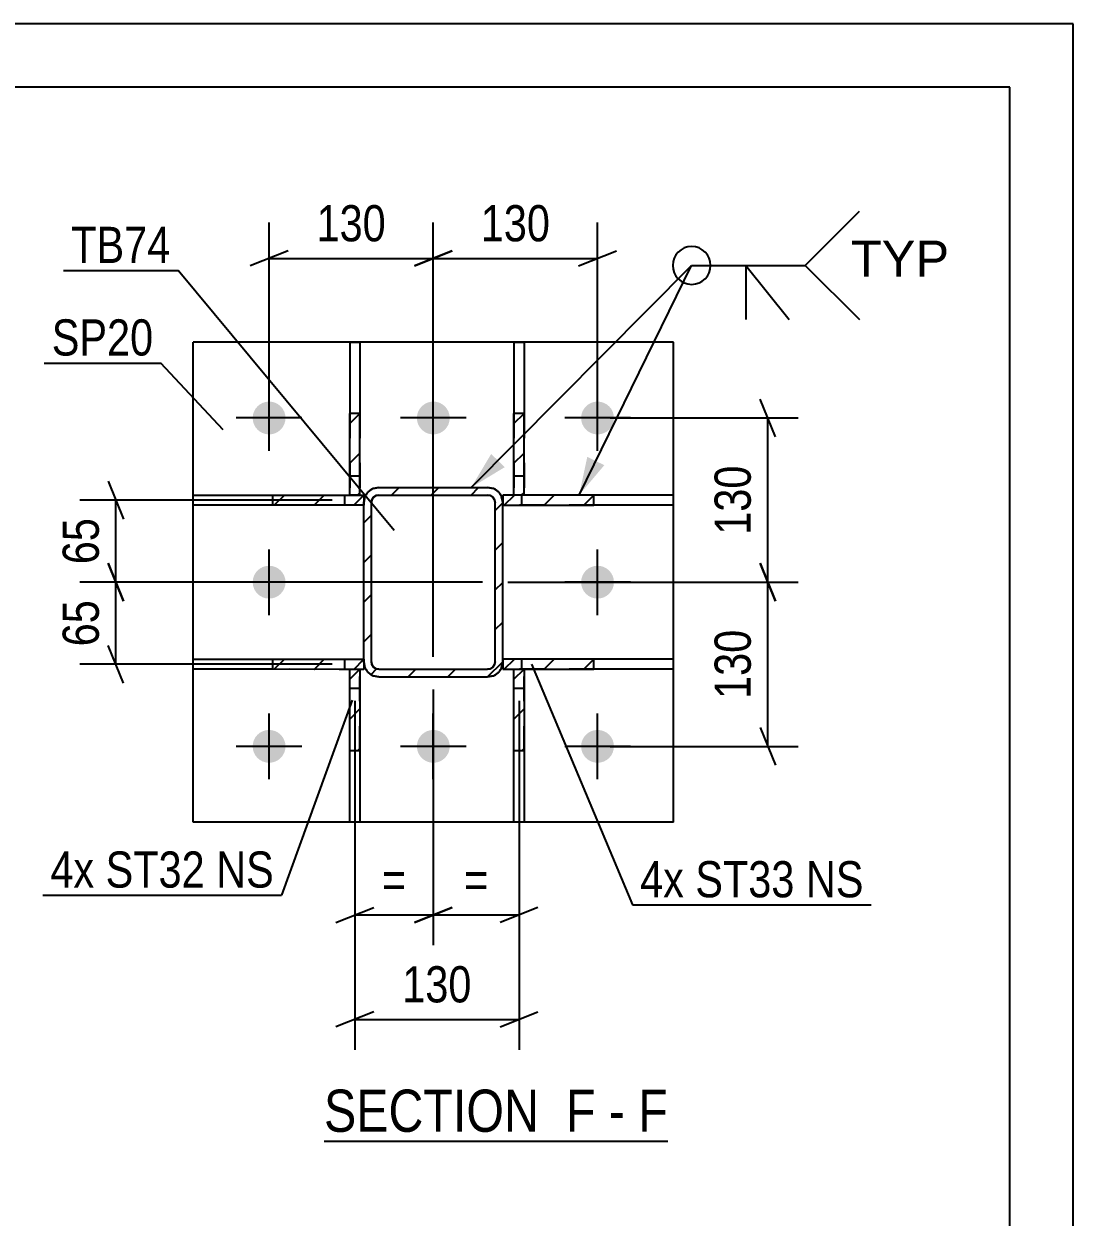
# Model space of a CAD drawing. Header units: millimetres. Extents: x 0 to 594, y 0 to 420.
# Drawn here: x 510.9 to 594, y 325.5 to 420 of the extents above; entities that cross this region are included whole.
import ezdxf

# ---------------------------------------------------------------- set-up
doc = ezdxf.new("R2010")
doc.units = ezdxf.units.MM
doc.linetypes.add('DXK_LINE_DOT2', pattern=[3.9198, 1.9599, -1.9599])
doc.linetypes.add('DXK_LINE_DOT3', pattern=[5.9187, 2.979, -0.9799, 0.9799, -0.9799])
doc.styles.add('Arial', font='arial.ttf', dxfattribs={"height": 0.2})
doc.styles.add('Arial Narrow', font='ARIALN.TTF', dxfattribs={"height": 0.2})

# ---------------------------------------------------------------- blocks, each defined once
blk = doc.blocks.new('Unknown-570345859-1135')
at = {"color": 5, "linetype": 'Continuous'}
for p, q in [((594, 420), (0, 420)), ((594, 0), (594, 420)), ((589, 415), (5, 415)), ((589, 5), (589, 415))]:
    blk.add_line(p, q, dxfattribs=at)
blk = doc.blocks.new('Unknown-570345859-16 - 3104')
at = {"color": 6, "linetype": 'Continuous'}
blk.add_line((534.7, 331.52), (561.916, 331.52), dxfattribs=at)
at = {"color": 0, "linetype": 'Continuous'}
for points in [[(552.808, 332.27), (552.808, 335.77), (534.7, 335.77), (534.7, 332.27)], [(556.199, 332.27), (556.199, 335.77), (553.858, 335.77), (553.858, 332.27)], [(558.524, 332.27), (558.524, 335.77), (557.249, 335.77), (557.249, 332.27)], [(561.916, 332.27), (561.916, 335.77), (559.574, 335.77), (559.574, 332.27)]]:
    blk.add_wipeout(points, dxfattribs=at)
at = {"color": 7, "linetype": 'Continuous', "style": 'Arial Narrow'}
for s, height, p in [('SECTION ', 3.3405, (534.7, 332.27)), ('F', 3.34, (553.858, 332.27)), ('F', 3.34, (559.574, 332.27)), ('-', 3.34, (557.249, 332.27))]:
    blk.add_text(s, height=height, dxfattribs=at).set_placement(p)
blk = doc.blocks.new('Part-570345859-3164 - 3104')
at = {"linetype": 'Continuous'}
h = blk.add_hatch(dxfattribs=at)
h.set_pattern_fill('', scale=0.7, style=0, pattern_type=0)
h.set_pattern_definition([(45, (556.0576, 382.6906), (-1.57154, 1.57154), [])])
h.paths.add_polyline_path([(556.058, 381.891), (556.058, 382.691), (548.854, 382.691), (548.854, 381.891)])
at = {"color": 7, "linetype": 'DXK_LINE_DOT2'}
for p, q in [((556.058, 382.691), (548.854, 382.691)), ((548.854, 382.691), (548.854, 381.891)), ((550.354, 381.891), (550.354, 382.691)), ((556.058, 381.891), (548.854, 381.891))]:
    blk.add_line(p, q, dxfattribs=at)
at = {"color": 2, "linetype": 'Continuous'}
for p, q in [((556.058, 382.691), (548.854, 382.691)), ((548.854, 382.691), (548.854, 381.891)), ((562.353, 382.691), (556.058, 382.691)), ((556.058, 381.891), (556.058, 382.691)), ((562.353, 381.891), (562.353, 382.691)), ((548.854, 381.891), (556.058, 381.891)), ((562.353, 381.891), (556.058, 381.891))]:
    blk.add_line(p, q, dxfattribs=at)
blk = doc.blocks.new('Part-570345859-3169 - 3104')
at = {"linetype": 'Continuous'}
h = blk.add_hatch(dxfattribs=at)
h.set_pattern_fill('', scale=0.7, style=0, pattern_type=0)
h.set_pattern_definition([(45, (537.8528, 369.6904), (-1.57154, 1.57154), [])])
h.paths.add_polyline_path([(537.853, 368.89), (537.853, 369.69), (530.648, 369.691), (530.648, 368.891)])
at = {"color": 2, "linetype": 'Continuous'}
for p, q in [((524.353, 368.891), (524.353, 369.691)), ((524.353, 369.691), (530.648, 369.691)), ((530.648, 369.691), (537.853, 369.69)), ((530.648, 368.891), (530.648, 369.691)), ((537.853, 369.69), (537.853, 368.89)), ((530.648, 368.891), (524.353, 368.891)), ((537.853, 368.89), (530.648, 368.891))]:
    blk.add_line(p, q, dxfattribs=at)
at = {"color": 7, "linetype": 'DXK_LINE_DOT2'}
for p, q in [((530.648, 369.691), (537.853, 369.69)), ((536.353, 368.89), (536.353, 369.69)), ((537.853, 369.69), (537.853, 368.89)), ((537.853, 368.89), (530.648, 368.891))]:
    blk.add_line(p, q, dxfattribs=at)
blk = doc.blocks.new('Part-570345859-3153 - 3104')
at = {"color": 2, "linetype": 'Continuous'}
for p, q in [((524.353, 356.792), (524.353, 394.792)), ((562.353, 394.792), (524.353, 394.792)), ((562.353, 356.792), (562.353, 394.792)), ((562.353, 356.792), (524.353, 356.792))]:
    blk.add_line(p, q, dxfattribs=at)
blk = doc.blocks.new('Bolt-570345859-3129 - 3104')
at = {"linetype": 'Continuous'}
for points in [[(529.053, 388.792, -1), (531.653, 388.792, -1)], [(542.053, 388.792, -1), (544.653, 388.792, -1)], [(555.053, 388.792, -1), (557.653, 388.792, -1)], [(529.053, 375.792, -1), (531.653, 375.792, -1)], [(555.053, 375.792, -1), (557.653, 375.792, -1)], [(529.053, 362.792, -1), (531.653, 362.792, -1)], [(542.053, 362.792, -1), (544.653, 362.792, -1)], [(555.053, 362.792, -1), (557.653, 362.792, -1)]]:
    blk.add_hatch(color=1, dxfattribs=at).paths.add_polyline_path(points)
at = {"color": 1, "linetype": 'Continuous'}
for p, q in [((530.353, 386.192), (530.353, 391.392)), ((543.353, 386.192), (543.353, 391.392)), ((556.353, 386.192), (556.353, 391.392)), ((532.953, 388.792), (527.753, 388.792)), ((545.953, 388.792), (540.753, 388.792)), ((558.953, 388.792), (553.753, 388.792)), ((530.353, 373.192), (530.353, 378.392)), ((556.353, 373.192), (556.353, 378.392)), ((532.953, 375.792), (527.753, 375.792)), ((558.953, 375.792), (553.753, 375.792)), ((530.353, 360.192), (530.353, 365.392)), ((543.353, 360.192), (543.353, 365.392)), ((556.353, 360.192), (556.353, 365.392)), ((532.953, 362.792), (527.753, 362.792)), ((545.953, 362.792), (540.753, 362.792)), ((558.953, 362.792), (553.753, 362.792))]:
    blk.add_line(p, q, dxfattribs=at)
blk = doc.blocks.new('Part-570345859-3159 - 3104')
at = {"linetype": 'Continuous'}
h = blk.add_hatch(dxfattribs=at)
h.set_pattern_fill('', scale=0.7, style=0, pattern_type=0)
h.set_pattern_definition([(45, (556.0576, 369.6906), (-1.57154, 1.57154), [])])
h.paths.add_polyline_path([(556.058, 368.891), (556.058, 369.691), (548.854, 369.691), (548.854, 368.891)])
at = {"color": 7, "linetype": 'DXK_LINE_DOT2'}
for p, q in [((556.058, 369.691), (548.854, 369.691)), ((548.854, 369.691), (548.854, 368.891)), ((550.354, 368.891), (550.354, 369.691)), ((556.058, 368.891), (548.854, 368.891))]:
    blk.add_line(p, q, dxfattribs=at)
at = {"color": 2, "linetype": 'Continuous'}
for p, q in [((556.058, 369.691), (548.854, 369.691)), ((548.854, 369.691), (548.854, 368.891)), ((562.353, 369.691), (556.058, 369.691)), ((556.058, 368.891), (556.058, 369.691)), ((562.353, 368.891), (562.353, 369.691)), ((548.854, 368.891), (556.058, 368.891)), ((562.353, 368.891), (556.058, 368.891))]:
    blk.add_line(p, q, dxfattribs=at)
blk = doc.blocks.new('Part-570345859-3174 - 3104')
at = {"linetype": 'Continuous'}
h = blk.add_hatch(dxfattribs=at)
h.set_pattern_fill('', scale=0.7, style=0, pattern_type=0)
h.set_pattern_definition([(45, (537.8528, 382.6904), (-1.57154, 1.57154), [])])
h.paths.add_polyline_path([(537.853, 381.89), (537.853, 382.69), (530.648, 382.691), (530.648, 381.891)])
at = {"color": 2, "linetype": 'Continuous'}
for p, q in [((524.353, 381.891), (524.353, 382.691)), ((524.353, 382.691), (530.648, 382.691)), ((530.648, 382.691), (537.853, 382.69)), ((530.648, 381.891), (530.648, 382.691)), ((537.853, 382.69), (537.853, 381.89)), ((530.648, 381.891), (524.353, 381.891)), ((537.853, 381.89), (530.648, 381.891))]:
    blk.add_line(p, q, dxfattribs=at)
at = {"color": 7, "linetype": 'DXK_LINE_DOT2'}
for p, q in [((530.648, 382.691), (537.853, 382.69)), ((536.353, 381.89), (536.353, 382.69)), ((537.853, 382.69), (537.853, 381.89)), ((537.853, 381.89), (530.648, 381.891))]:
    blk.add_line(p, q, dxfattribs=at)
blk = doc.blocks.new('Part-570345859-3179 - 3104')
at = {"linetype": 'Continuous'}
h = blk.add_hatch(dxfattribs=at)
h.set_pattern_fill('', scale=0.7, style=0, pattern_type=0)
h.set_pattern_definition([(45, (550.5373, 368.9006), (-1.57154, 1.57154), [])])
h.paths.add_polyline_path([(550.537, 362.438), (550.537, 368.901), (549.737, 368.901), (549.737, 362.438)])
at = {"color": 7, "linetype": 'DXK_LINE_DOT2'}
for p, q in [((549.737, 362.438), (549.737, 368.901)), ((549.737, 368.901), (550.537, 368.901)), ((550.537, 362.438), (550.537, 368.901)), ((549.737, 367.401), (550.537, 367.401))]:
    blk.add_line(p, q, dxfattribs=at)
at = {"color": 2, "linetype": 'Continuous'}
for p, q in [((549.737, 362.438), (549.737, 368.901)), ((549.737, 368.901), (550.537, 368.901)), ((550.537, 368.901), (550.537, 362.438)), ((549.737, 356.791), (549.737, 362.438)), ((550.537, 362.438), (549.737, 362.438)), ((550.537, 362.438), (550.537, 356.791)), ((550.537, 356.791), (549.737, 356.791))]:
    blk.add_line(p, q, dxfattribs=at)
blk = doc.blocks.new('Part-570345859-3184 - 3104')
at = {"linetype": 'Continuous'}
h = blk.add_hatch(dxfattribs=at)
h.set_pattern_fill('', scale=0.7, style=0, pattern_type=0)
h.set_pattern_definition([(45, (537.538, 368.9006), (-1.57154, 1.57154), [])])
h.paths.add_polyline_path([(537.538, 362.438), (537.538, 368.901), (536.738, 368.901), (536.738, 362.438)])
at = {"color": 7, "linetype": 'DXK_LINE_DOT2'}
for p, q in [((536.738, 362.438), (536.738, 368.901)), ((536.738, 368.901), (537.538, 368.901)), ((537.538, 362.438), (537.538, 368.901)), ((536.738, 367.401), (537.538, 367.401))]:
    blk.add_line(p, q, dxfattribs=at)
at = {"color": 2, "linetype": 'Continuous'}
for p, q in [((536.738, 362.438), (536.738, 368.901)), ((536.738, 368.901), (537.538, 368.901)), ((537.538, 368.901), (537.538, 362.438)), ((536.737, 356.791), (536.738, 362.438)), ((537.538, 362.438), (536.738, 362.438)), ((537.538, 362.438), (537.537, 356.791)), ((537.537, 356.791), (536.737, 356.791))]:
    blk.add_line(p, q, dxfattribs=at)
blk = doc.blocks.new('Part-570345859-3189 - 3104')
at = {"linetype": 'Continuous'}
h = blk.add_hatch(dxfattribs=at)
h.set_pattern_fill('', scale=0.7, style=0, pattern_type=0)
h.set_pattern_definition([(45, (550.5368, 389.1532), (-1.57154, 1.57154), [])])
h.paths.add_polyline_path([(550.537, 382.701), (550.537, 389.153), (549.737, 389.153), (549.737, 382.701)])
at = {"color": 2, "linetype": 'Continuous'}
for p, q in [((549.737, 394.791), (549.737, 389.153)), ((549.737, 394.791), (550.537, 394.791)), ((550.537, 394.791), (550.537, 389.153)), ((549.737, 382.701), (549.737, 389.153)), ((550.537, 389.153), (549.737, 389.153)), ((550.537, 382.701), (550.537, 389.153)), ((549.737, 382.701), (550.537, 382.701))]:
    blk.add_line(p, q, dxfattribs=at)
at = {"color": 7, "linetype": 'DXK_LINE_DOT2'}
for p, q in [((549.737, 389.153), (549.737, 382.701)), ((550.537, 389.153), (550.537, 382.701)), ((549.737, 384.201), (550.537, 384.201)), ((549.737, 382.701), (550.537, 382.701))]:
    blk.add_line(p, q, dxfattribs=at)
blk = doc.blocks.new('Part-570345859-3194 - 3104')
at = {"linetype": 'Continuous'}
h = blk.add_hatch(dxfattribs=at)
h.set_pattern_fill('', scale=0.7, style=0, pattern_type=0)
h.set_pattern_definition([(45, (537.5373, 389.1532), (-1.57154, 1.57154), [])])
h.paths.add_polyline_path([(537.537, 382.701), (537.537, 389.153), (536.737, 389.153), (536.737, 382.701)])
at = {"color": 2, "linetype": 'Continuous'}
for p, q in [((536.737, 394.791), (536.737, 389.153)), ((536.737, 394.791), (537.537, 394.791)), ((537.537, 394.791), (537.537, 389.153)), ((536.737, 382.701), (536.737, 389.153)), ((537.537, 389.153), (536.737, 389.153)), ((537.537, 382.701), (537.537, 389.153)), ((536.737, 382.701), (537.537, 382.701))]:
    blk.add_line(p, q, dxfattribs=at)
at = {"color": 7, "linetype": 'DXK_LINE_DOT2'}
for p, q in [((536.737, 389.153), (536.737, 382.701)), ((537.537, 389.153), (537.537, 382.701)), ((536.737, 384.201), (537.537, 384.201)), ((536.737, 382.701), (537.537, 382.701))]:
    blk.add_line(p, q, dxfattribs=at)
blk = doc.blocks.new('Part-570345859-3207 - 3104')
at = {"linetype": 'Continuous'}
h = blk.add_hatch(dxfattribs=at)
h.set_pattern_fill('', scale=0.7, style=0, pattern_type=0)
h.set_pattern_definition([(45, (548.8528, 369.4917), (-1.57154, 1.57154), [])])
h.paths.add_polyline_path([(548.761, 369.032), (548.853, 369.492), (548.853, 382.092), (548.761, 382.551), (548.501, 382.94), (548.112, 383.2), (547.653, 383.292), (539.053, 383.292), (538.594, 383.2), (538.204, 382.94), (537.944, 382.551), (537.853, 382.092), (537.853, 369.492), (537.944, 369.032), (538.204, 368.643), (538.594, 368.383), (539.053, 368.292), (547.653, 368.292), (548.112, 368.383), (548.501, 368.643)])
h.paths.add_polyline_path([(547.882, 368.937), (547.653, 368.892), (539.053, 368.892), (538.823, 368.937), (538.629, 369.067), (538.498, 369.262), (538.453, 369.492), (538.453, 382.092), (538.498, 382.321), (538.629, 382.516), (538.823, 382.646), (539.053, 382.692), (547.653, 382.692), (547.882, 382.646), (548.077, 382.516), (548.207, 382.321), (548.253, 382.092), (548.253, 369.492), (548.207, 369.262), (548.077, 369.067)])
at = {"color": 7, "linetype": 'DXK_LINE_DOT2'}
for p, q in [((538.594, 383.2), (539.053, 383.292)), ((539.053, 382.692), (538.823, 382.646)), ((539.053, 383.292), (547.653, 383.292)), ((539.053, 382.692), (547.653, 382.692)), ((547.653, 383.292), (548.112, 383.2)), ((547.882, 382.646), (547.653, 382.692)), ((537.853, 382.092), (537.944, 382.551)), ((537.853, 369.492), (537.853, 382.092)), ((538.498, 382.321), (538.453, 382.092)), ((538.453, 369.492), (538.453, 382.092)), ((538.629, 382.516), (538.498, 382.321)), ((538.823, 382.646), (538.629, 382.516)), ((548.077, 382.516), (547.882, 382.646)), ((548.207, 382.321), (548.077, 382.516)), ((548.253, 382.092), (548.207, 382.321)), ((548.253, 369.492), (548.253, 382.092)), ((548.761, 382.551), (548.853, 382.092)), ((548.853, 369.492), (548.853, 382.092)), ((537.944, 369.032), (537.853, 369.492)), ((538.453, 369.492), (538.498, 369.262)), ((548.207, 369.262), (548.253, 369.492)), ((548.853, 369.492), (548.761, 369.032)), ((538.498, 369.262), (538.629, 369.067)), ((538.629, 369.067), (538.823, 368.937)), ((538.823, 368.937), (539.053, 368.892)), ((539.053, 368.892), (547.653, 368.892)), ((547.653, 368.892), (547.882, 368.937)), ((547.882, 368.937), (548.077, 369.067)), ((548.077, 369.067), (548.207, 369.262)), ((539.053, 368.292), (538.594, 368.383)), ((539.053, 368.292), (547.653, 368.292)), ((548.112, 368.383), (547.653, 368.292))]:
    blk.add_line(p, q, dxfattribs=at)
at = {"color": 2, "linetype": 'Continuous'}
for p, q in [((539.053, 383.292), (538.594, 383.2)), ((538.823, 382.646), (539.053, 382.692)), ((539.053, 383.292), (547.653, 383.292)), ((539.053, 382.692), (547.653, 382.692)), ((548.112, 383.2), (547.653, 383.292)), ((547.653, 382.692), (547.882, 382.646)), ((537.944, 382.551), (537.853, 382.092)), ((537.853, 369.492), (537.853, 382.092)), ((538.453, 382.092), (538.498, 382.321)), ((538.453, 369.492), (538.453, 382.092)), ((538.498, 382.321), (538.629, 382.516)), ((538.629, 382.516), (538.823, 382.646)), ((547.882, 382.646), (548.077, 382.516)), ((548.077, 382.516), (548.207, 382.321)), ((548.207, 382.321), (548.253, 382.092)), ((548.253, 369.492), (548.253, 382.092)), ((548.853, 382.092), (548.761, 382.551)), ((548.853, 369.492), (548.853, 382.092)), ((537.853, 369.492), (537.944, 369.032)), ((538.498, 369.262), (538.453, 369.492)), ((548.253, 369.492), (548.207, 369.262)), ((548.761, 369.032), (548.853, 369.492)), ((538.629, 369.067), (538.498, 369.262)), ((538.823, 368.937), (538.629, 369.067)), ((539.053, 368.892), (538.823, 368.937)), ((539.053, 368.892), (547.653, 368.892)), ((547.882, 368.937), (547.653, 368.892)), ((548.077, 369.067), (547.882, 368.937)), ((548.207, 369.262), (548.077, 369.067)), ((538.594, 368.383), (539.053, 368.292)), ((539.053, 368.292), (547.653, 368.292)), ((547.653, 368.292), (548.112, 368.383))]:
    blk.add_line(p, q, dxfattribs=at)
at = {"color": 7, "linetype": 'DXK_LINE_DOT3'}
blk.add_line((543.353, 375.792), (543.353, 375.792), dxfattribs=at)
at = {"color": 7, "linetype": 'DXK_LINE_DOT2'}
for centre, start, end in [((539.053, 382.092), 112.50002, 157.50002), ((547.653, 382.092), 22.50002, 67.50002), ((539.053, 369.492), 202.50002, 247.50002), ((547.653, 369.492), 292.50002, 337.50002)]:
    blk.add_arc(centre, 1.2, start, end, dxfattribs=at)
at = {"color": 2, "linetype": 'Continuous'}
for centre, start, end in [((539.053, 382.092), 112.50002, 157.50002), ((547.653, 382.092), 22.50002, 67.50002), ((539.053, 369.492), 202.50002, 247.50002), ((547.653, 369.492), 292.50002, 337.50002)]:
    blk.add_arc(centre, 1.2, start, end, dxfattribs=at)
blk = doc.blocks.new('StraightDimension-570345859-3228 - 3104')
at = {"color": 7, "linetype": 'Continuous'}
for p, q in [((517.625, 377.292), (518.825, 374.292)), ((547.252, 375.792), (515.375, 375.792)), ((518.225, 369.29), (518.225, 375.792)), ((518.825, 367.79), (517.625, 370.79)), ((535.353, 369.29), (515.375, 369.29))]:
    blk.add_line(p, q, dxfattribs=at)
at = {"color": 0}
blk.add_wipeout([(517.475, 374.969), (513.275, 374.969), (513.275, 370.113), (517.475, 370.113)], dxfattribs=at)
at = {"color": 3, "style": 'Arial Narrow'}
blk.add_text('65', height=2.8633, rotation=90.00021, dxfattribs=at).set_placement((516.875, 370.713))
blk = doc.blocks.new('StraightDimension-570345859-3257 - 3104')
at = {"color": 7, "linetype": 'Continuous'}
for p, q in [((530.353, 389.792), (530.353, 404.281)), ((543.353, 369.893), (543.353, 404.281)), ((531.853, 402.031), (528.853, 400.831)), ((541.853, 400.831), (544.853, 402.031)), ((530.353, 401.431), (543.353, 401.431))]:
    blk.add_line(p, q, dxfattribs=at)
at = {"color": 0}
blk.add_wipeout([(540.195, 402.181), (540.195, 406.381), (533.511, 406.381), (533.511, 402.181)], dxfattribs=at)
at = {"color": 3, "style": 'Arial Narrow'}
blk.add_text('130', height=2.8633, dxfattribs=at).set_placement((534.111, 402.781))
blk = doc.blocks.new('StraightDimension-570345859-3216 - 3104')
at = {"color": 7, "linetype": 'Continuous'}
for p, q in [((517.625, 383.79), (518.825, 380.79)), ((535.353, 382.29), (515.375, 382.29)), ((518.225, 375.792), (518.225, 382.29)), ((518.825, 374.292), (517.625, 377.292)), ((547.252, 375.792), (515.375, 375.792))]:
    blk.add_line(p, q, dxfattribs=at)
at = {"color": 0}
blk.add_wipeout([(517.475, 381.469), (513.275, 381.469), (513.275, 376.613), (517.475, 376.613)], dxfattribs=at)
at = {"color": 3, "style": 'Arial Narrow'}
blk.add_text('65', height=2.8633, rotation=90.00021, dxfattribs=at).set_placement((516.875, 377.213))
blk = doc.blocks.new('StraightDimension-570345859-3241 - 3104')
at = {"color": 7, "linetype": 'Continuous'}
for p, q in [((543.353, 369.893), (543.353, 404.282)), ((556.353, 389.792), (556.353, 404.282)), ((544.853, 402.032), (541.853, 400.832)), ((554.853, 400.832), (557.853, 402.032)), ((543.353, 401.432), (556.353, 401.432))]:
    blk.add_line(p, q, dxfattribs=at)
at = {"color": 0}
blk.add_wipeout([(553.195, 402.182), (553.195, 406.382), (546.511, 406.382), (546.511, 402.182)], dxfattribs=at)
at = {"color": 3, "style": 'Arial Narrow'}
blk.add_text('130', height=2.8633, dxfattribs=at).set_placement((547.111, 402.782))
blk = doc.blocks.new('StraightDimension-570345859-3274 - 3104')
at = {"color": 7, "linetype": 'Continuous'}
for p, q in [((543.353, 367.292), (543.353, 347.041)), ((537.138, 366.401), (537.138, 347.041)), ((535.638, 348.841), (538.638, 350.041)), ((544.853, 350.041), (541.853, 348.841)), ((537.138, 349.441), (543.353, 349.441))]:
    blk.add_line(p, q, dxfattribs=at)
at = {"color": 0}
blk.add_wipeout([(541.805, 350.191), (541.805, 354.391), (538.686, 354.391), (538.686, 350.191)], dxfattribs=at)
at = {"color": 3, "style": 'Arial Narrow'}
blk.add_text('=', height=2.863, dxfattribs=at).set_placement((539.286, 350.791))
blk = doc.blocks.new('StraightDimension-570345859-3283 - 3104')
at = {"color": 7, "linetype": 'Continuous'}
for p, q in [((543.353, 367.292), (543.353, 347.041)), ((550.137, 366.401), (550.137, 347.041)), ((541.853, 348.841), (544.853, 350.041)), ((551.637, 350.041), (548.637, 348.841)), ((543.353, 349.441), (550.137, 349.441))]:
    blk.add_line(p, q, dxfattribs=at)
at = {"color": 0}
blk.add_wipeout([(548.305, 350.191), (548.305, 354.391), (545.186, 354.391), (545.186, 350.191)], dxfattribs=at)
at = {"color": 3, "style": 'Arial Narrow'}
blk.add_text('=', height=2.863, dxfattribs=at).set_placement((545.786, 350.791))
blk = doc.blocks.new('StraightDimension-570345859-3293 - 3104')
at = {"color": 7, "linetype": 'Continuous'}
for p, q in [((570.43, 387.292), (569.23, 390.292)), ((557.353, 388.792), (572.23, 388.792)), ((569.83, 375.792), (569.83, 388.792)), ((569.23, 377.292), (570.43, 374.292)), ((549.252, 375.792), (572.23, 375.792))]:
    blk.add_line(p, q, dxfattribs=at)
at = {"color": 0}
blk.add_wipeout([(569.08, 385.634), (564.88, 385.634), (564.88, 378.949), (569.08, 378.95)], dxfattribs=at)
at = {"color": 3, "style": 'Arial Narrow'}
blk.add_text('130', height=2.8633, rotation=90.00021, dxfattribs=at).set_placement((568.48, 379.55))
blk = doc.blocks.new('StraightDimension-570345859-3309 - 3104')
at = {"color": 7, "linetype": 'Continuous'}
for p, q in [((570.431, 374.292), (569.231, 377.292)), ((549.252, 375.792), (572.231, 375.792)), ((569.831, 362.792), (569.831, 375.792)), ((569.231, 364.292), (570.431, 361.292)), ((557.353, 362.792), (572.231, 362.792))]:
    blk.add_line(p, q, dxfattribs=at)
at = {"color": 0}
blk.add_wipeout([(569.081, 372.634), (564.881, 372.634), (564.881, 365.949), (569.081, 365.949)], dxfattribs=at)
at = {"color": 3, "style": 'Arial Narrow'}
blk.add_text('130', height=2.8633, rotation=90.00021, dxfattribs=at).set_placement((568.481, 366.549))
blk = doc.blocks.new('StraightDimension-570345859-3326 - 3104')
at = {"color": 7, "linetype": 'Continuous'}
for p, q in [((537.138, 366.401), (537.138, 338.77)), ((550.137, 366.401), (550.137, 338.77)), ((538.638, 341.77), (535.638, 340.57)), ((537.138, 341.17), (550.137, 341.17)), ((548.637, 340.57), (551.637, 341.77))]:
    blk.add_line(p, q, dxfattribs=at)
at = {"color": 0}
blk.add_wipeout([(546.98, 341.92), (546.98, 346.12), (540.295, 346.12), (540.295, 341.92)], dxfattribs=at)
at = {"color": 3, "style": 'Arial Narrow'}
blk.add_text('130', height=2.8633, dxfattribs=at).set_placement((540.895, 342.52))
blk = doc.blocks.new('MarkSet-570345859-3371 - 3104')
at = {"color": 30, "linetype": 'Continuous'}
for p in [(536.927, 366.449), (512.439, 351.006)]:
    blk.add_line(p, (531.33, 351.006), dxfattribs=at)
at = {"color": 0}
for points in [[(516.511, 351.606), (516.511, 354.606), (513.039, 354.606), (513.039, 351.606)], [(525.266, 351.606), (525.266, 354.606), (517.411, 354.606), (517.411, 351.606)], [(530.73, 351.606), (530.73, 354.606), (526.166, 354.606), (526.166, 351.606)]]:
    blk.add_wipeout(points, dxfattribs=at)
for points in [[(516.511, 351.606), (516.511, 354.606), (513.039, 354.606), (513.039, 351.606)], [(525.266, 351.606), (525.266, 354.606), (517.411, 354.606), (517.411, 351.606)], [(530.73, 351.606), (530.73, 354.606), (526.166, 354.606), (526.166, 351.606)]]:
    blk.add_wipeout(points, dxfattribs=at)
at = {"color": 3, "style": 'Arial Narrow'}
for s, p in [('4x', (513.039, 351.606)), ('ST32', (517.411, 351.606)), ('NS', (526.166, 351.606))]:
    blk.add_text(s, height=2.8633, dxfattribs=at).set_placement(p)
blk = doc.blocks.new('Mark-570345859-3149 - 3104')
at = {"color": 30, "linetype": 'Continuous'}
for p in [(512.551, 393.139), (526.714, 387.863)]:
    blk.add_line(p, (521.79, 393.139), dxfattribs=at)
at = {"color": 0}
blk.add_wipeout([(521.19, 393.739), (521.19, 396.739), (513.151, 396.739), (513.151, 393.739)], dxfattribs=at)
blk.add_wipeout([(521.19, 393.739), (521.19, 396.739), (513.151, 396.739), (513.151, 393.739)], dxfattribs=at)
at = {"color": 3, "style": 'Arial Narrow'}
blk.add_text('SP20', height=2.8633, dxfattribs=at).set_placement((513.151, 393.739))
blk = doc.blocks.new('Mark-570345859-3203 - 3104')
at = {"color": 30, "linetype": 'Continuous'}
for p in [(514.089, 400.467), (540.246, 379.892)]:
    blk.add_line(p, (523.144, 400.467), dxfattribs=at)
at = {"color": 0}
blk.add_wipeout([(522.544, 401.067), (522.544, 404.067), (514.689, 404.067), (514.689, 401.067)], dxfattribs=at)
blk.add_wipeout([(522.544, 401.067), (522.544, 404.067), (514.689, 404.067), (514.689, 401.067)], dxfattribs=at)
at = {"color": 3, "style": 'Arial Narrow'}
blk.add_text('TB74', height=2.8633, dxfattribs=at).set_placement((514.689, 401.067))
blk = doc.blocks.new('WeldMark-570345859-3330 - 3104')
at = {"linetype": 'Continuous'}
for points in [[(548.999, 384.893), (546.354, 383.292), (547.935, 385.949)], [(556.888, 385.055), (554.895, 382.691), (555.541, 385.715)]]:
    blk.add_hatch(color=30, dxfattribs=at).paths.add_polyline_path(points)
at = {"color": 30, "linetype": 'Continuous'}
for p, q in [((546.354, 383.292), (563.801, 400.874)), ((554.895, 382.691), (563.801, 400.874)), ((563.801, 400.874), (572.801, 400.874))]:
    blk.add_line(p, q, dxfattribs=at)
at = {"color": 3, "linetype": 'Continuous'}
for q in [(571.515, 396.588), (568.086, 396.588)]:
    blk.add_line((568.086, 400.874), q, dxfattribs=at)
for start, end in [(90, 270), (270, 90)]:
    blk.add_arc((563.801, 400.874), 1.5, start, end, dxfattribs=at)
at = {"color": 0, "linetype": 'Continuous'}
blk.add_wipeout([(584.176, 399.974), (584.176, 402.974), (576.401, 402.974), (576.401, 399.974)], dxfattribs=at)
blk.add_wipeout([(584.176, 399.974), (584.176, 402.974), (576.401, 402.974), (576.401, 399.974)], dxfattribs=at)
at = {"color": 3, "linetype": 'Continuous'}
for q in [(577.086, 405.159), (577.086, 396.588)]:
    blk.add_line((572.801, 400.874), q, dxfattribs=at)
at = {"color": 3, "linetype": 'Continuous', "style": 'Arial'}
blk.add_text('TYP', height=2.8652, dxfattribs=at).set_placement((576.401, 399.974))
blk = doc.blocks.new('MarkSet-570345859-3401 - 3104')
at = {"color": 30, "linetype": 'Continuous'}
for p, q in [((551.135, 369.311), (559.122, 350.238)), ((559.122, 350.238), (578.013, 350.238))]:
    blk.add_line(p, q, dxfattribs=at)
at = {"color": 0}
for points in [[(563.194, 350.838), (563.194, 353.838), (559.722, 353.838), (559.722, 350.838)], [(571.948, 350.838), (571.948, 353.838), (564.094, 353.838), (564.094, 350.838)], [(577.413, 350.838), (577.413, 353.838), (572.848, 353.838), (572.848, 350.838)]]:
    blk.add_wipeout(points, dxfattribs=at)
for points in [[(563.194, 350.838), (563.194, 353.838), (559.722, 353.838), (559.722, 350.838)], [(571.948, 350.838), (571.948, 353.838), (564.094, 353.838), (564.094, 350.838)], [(577.413, 350.838), (577.413, 353.838), (572.848, 353.838), (572.848, 350.838)]]:
    blk.add_wipeout(points, dxfattribs=at)
at = {"color": 3, "style": 'Arial Narrow'}
for s, p in [('4x', (559.722, 350.838)), ('ST33', (564.094, 350.838)), ('NS', (572.848, 350.838))]:
    blk.add_text(s, height=2.8633, dxfattribs=at).set_placement(p)

msp = doc.modelspace()

# ---------------------------------------------------------------- block references
for name in ['Unknown-570345859-1135', 'Part-570345859-3153 - 3104', 'Part-570345859-3194 - 3104', 'Part-570345859-3189 - 3104', 'Bolt-570345859-3129 - 3104', 'Part-570345859-3174 - 3104', 'Part-570345859-3207 - 3104', 'Part-570345859-3164 - 3104', 'Part-570345859-3169 - 3104', 'Part-570345859-3159 - 3104', 'Part-570345859-3184 - 3104', 'Part-570345859-3179 - 3104']:
    msp.add_blockref(name, (0, 0))

# ---------------------------------------------------------------- next in the draw order: block references
for name in ['Mark-570345859-3149 - 3104', 'StraightDimension-570345859-3228 - 3104', 'StraightDimension-570345859-3274 - 3104', 'Unknown-570345859-16 - 3104']:
    msp.add_blockref(name, (0, 0))

# ---------------------------------------------------------------- next in the draw order: block references
for name in ['StraightDimension-570345859-3257 - 3104', 'StraightDimension-570345859-3283 - 3104']:
    msp.add_blockref(name, (0, 0))

# ---------------------------------------------------------------- next in the draw order: block references
msp.add_blockref('StraightDimension-570345859-3216 - 3104', (0, 0))

# ---------------------------------------------------------------- next in the draw order: block references
for name in ['StraightDimension-570345859-3241 - 3104', 'Mark-570345859-3203 - 3104']:
    msp.add_blockref(name, (0, 0))

# ---------------------------------------------------------------- next in the draw order: block references
msp.add_blockref('StraightDimension-570345859-3293 - 3104', (0, 0))

# ---------------------------------------------------------------- next in the draw order: block references
for name in ['WeldMark-570345859-3330 - 3104', 'StraightDimension-570345859-3309 - 3104']:
    msp.add_blockref(name, (0, 0))

# ---------------------------------------------------------------- next in the draw order: block references
msp.add_blockref('StraightDimension-570345859-3326 - 3104', (0, 0))

# ---------------------------------------------------------------- next in the draw order: block references
for name in ['MarkSet-570345859-3401 - 3104', 'MarkSet-570345859-3371 - 3104']:
    msp.add_blockref(name, (0, 0))

doc.saveas('drawing.dxf')
